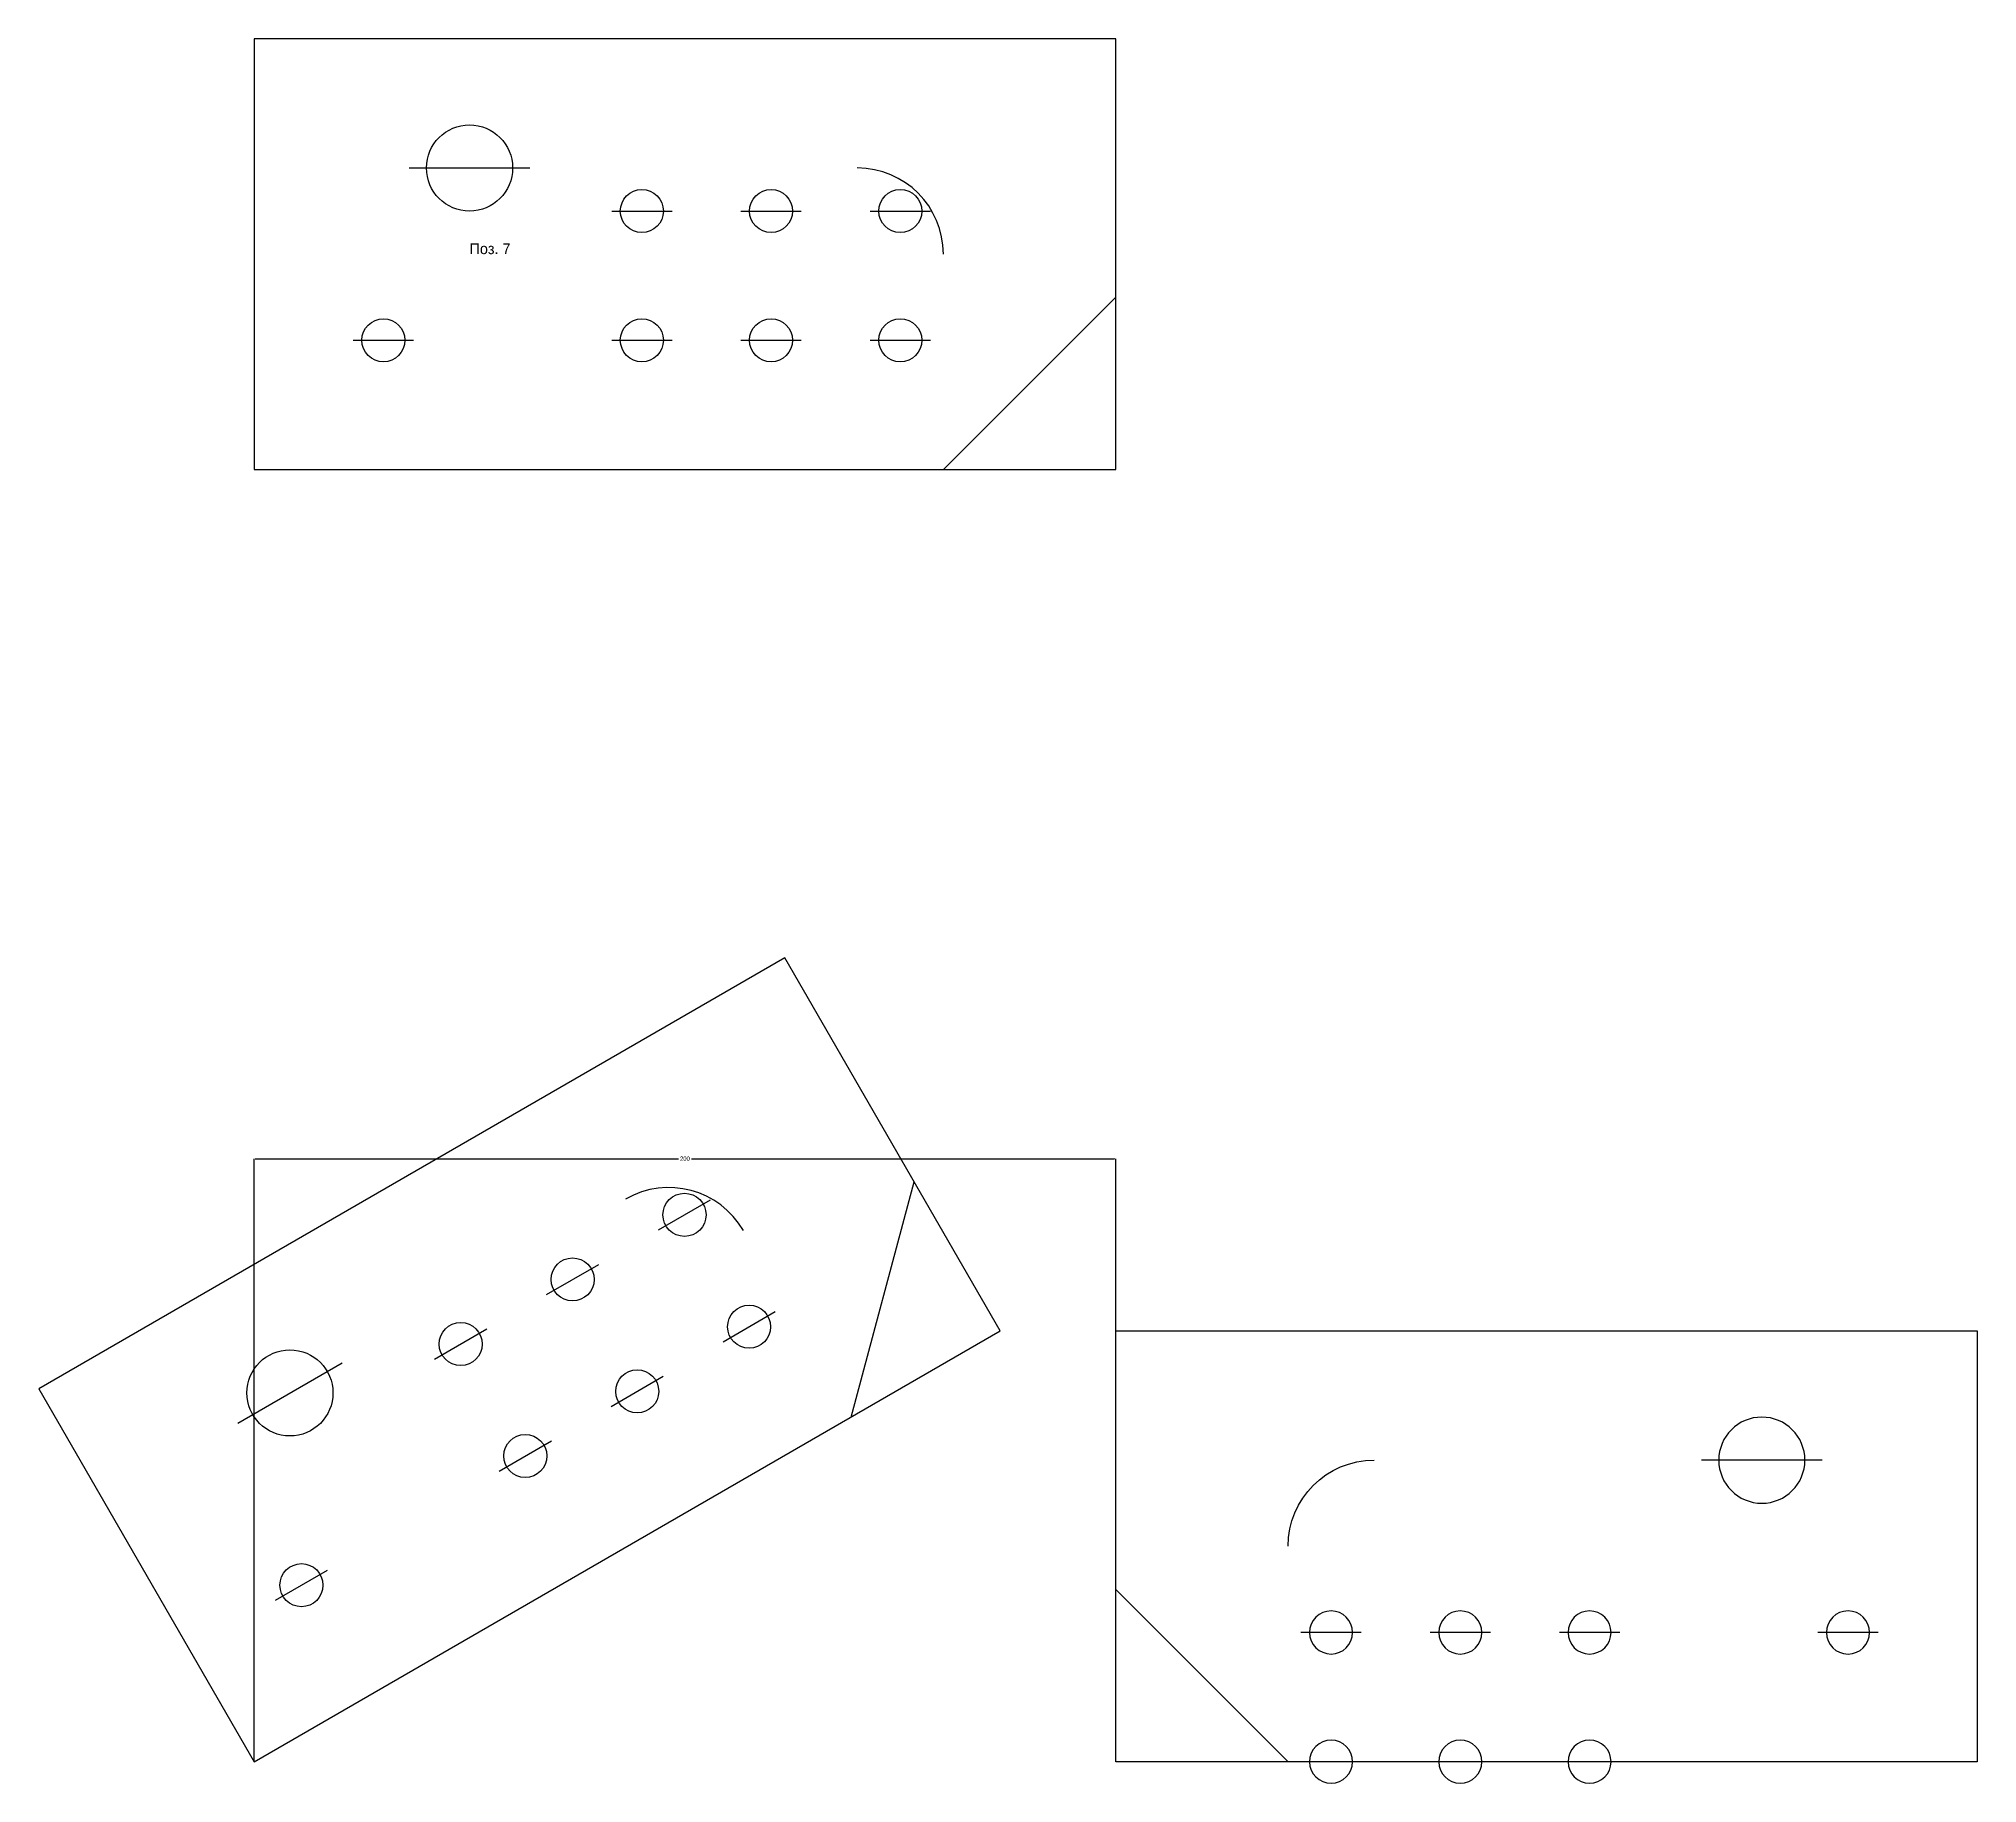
# Model space of a CAD drawing. Header units: metres. Extents: x -50 to 400, y -5 to 400.
import ezdxf

# ---------------------------------------------------------------- set-up
doc = ezdxf.new("R2010")
doc.units = ezdxf.units.M
doc.dimstyles.get("Standard").update_dxf_attribs({"dimtxt": 2.5, "dimasz": 2.5, "dimexe": 1.25, "dimexo": 0.625, "dimtad": 1, "dimcen": 2.5, "dimazin": 3, "dimtfac": 1, "dimtmove": 0, "dimatfit": 3})

# ---------------------------------------------------------------- blocks, each defined once
blk = doc.blocks.new('HOLE')
blk.add_circle((0, 0), 5)
at = {"layer": 'AXIS'}
blk.add_line((-7, 0), (7, 0), dxfattribs=at)
blk = doc.blocks.new('PART', base_point=(10, 10))
blk.add_lwpolyline([(10, 10), (210, 10), (210, 110), (10, 110)], close=True)
blk.add_lwpolyline([(170, 10), (210, 50)])
blk.add_arc((150, 60), 20, 0, 90)
at = {"xscale": 2, "yscale": 2}
blk.add_blockref('HOLE', (60, 80), dxfattribs=at)
at = {"row_count": 2, "column_count": 3, "row_spacing": 30, "column_spacing": 30}
blk.add_blockref('HOLE', (100, 40), dxfattribs=at)
blk.add_blockref('HOLE', (40, 40))
blk = doc.blocks.new('_CLOSEDFILLED')
at = {"color": 0, "linetype": 'BYBLOCK'}
blk.add_solid([(-1, 0.2), (0, 0), (-1, -0.2)], dxfattribs=at)
blk = doc.blocks.new('*D1')
for p, q in [((0, 0), (0, 140)), ((0.25, 140), (98.5, 140)), ((101.5, 140), (199.75, 140)), ((200, 0), (200, 140))]:
    blk.add_line(p, q)
at = {"layer": 'Defpoints'}
for p in [(0, 140), (0, 0), (200, 0)]:
    blk.add_point(p, dxfattribs=at)
at = {"xscale": 0.25, "yscale": 0.25, "rotation": 180}
blk.add_blockref('_CLOSEDFILLED', (0, 140), dxfattribs=at)
at = {"xscale": 0.25, "yscale": 0.25}
blk.add_blockref('_CLOSEDFILLED', (200, 140), dxfattribs=at)
at = {"insert": (100, 140), "char_height": 1, "attachment_point": 5}
blk.add_mtext('200', dxfattribs=at)

msp = doc.modelspace()

# ---------------------------------------------------------------- block references
ref = msp.add_blockref('PART', (0, 300))
ref.add_attrib('POS', 'Поз. 7', (50, 350), dxfattribs={"height": 2.5})
at = {"rotation": 30}
msp.add_blockref('PART', (0, 0), dxfattribs=at)
at = {"xscale": -1}
msp.add_blockref('PART', (400, 0), dxfattribs=at)

# ---------------------------------------------------------------- dimensions: what is measured, and where the dimension line sits
dim = msp.add_linear_dim(base=(0, 140), p1=(0, 0), p2=(200, 0), dimstyle='Standard')
dim.commit()
dim.dimension.update_dxf_attribs({"geometry": '*D1', "text_midpoint": (100, 140)})

doc.saveas('drawing.dxf')
